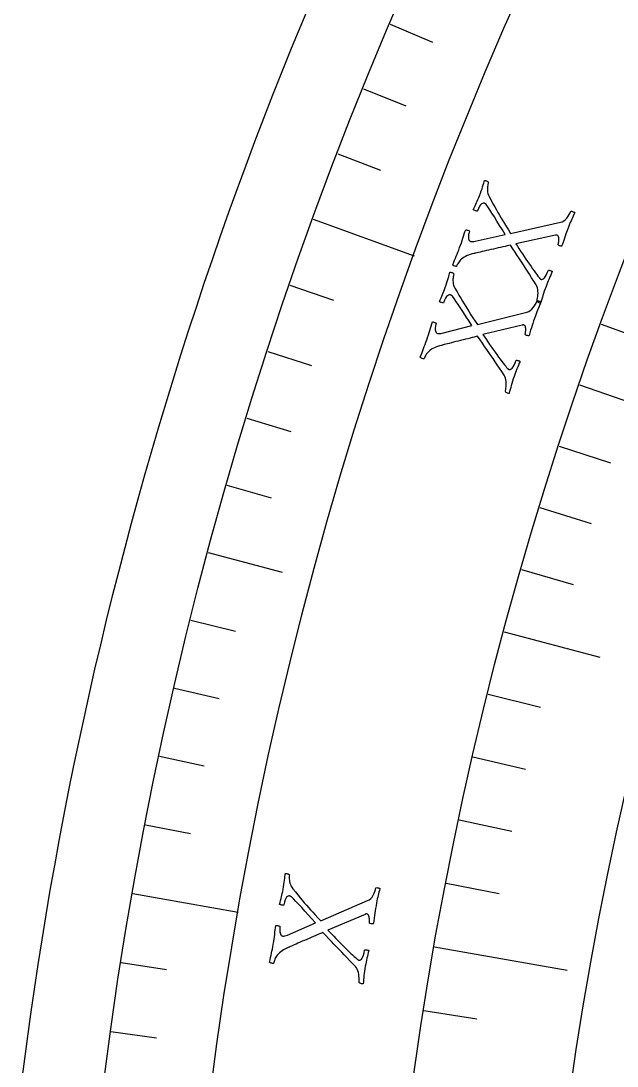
# Model space of a CAD drawing. Header units: millimetres. Extents: x -76 to 76, y -76 to 98.
# Drawn here: x -75.43 to -64.34, y 9.72 to 29.16 of the extents above; entities that cross this region are included whole.
import ezdxf

# ---------------------------------------------------------------- set-up
doc = ezdxf.new("R2010")
doc.units = ezdxf.units.MM
for name, color, linetype in [('CUT_OUTER', 1, 'Continuous'), ('ENGRAVE', 7, 'Continuous'), ('ENGRAVE_FINE', 8, 'Continuous'), ('TEXT', 5, 'Continuous')]:
    doc.layers.add(name, color=color, linetype=linetype)

msp = doc.modelspace()

# ---------------------------------------------------------------- linework, layer by layer
at = {"layer": 'CUT_OUTER'}
msp.add_lwpolyline([(-75.4284, 9.3032), (-75.3699, 9.7659), (-75.3086, 10.2281), (-75.2444, 10.69), (-75.1774, 11.1515), (-75.1076, 11.6126), (-75.0349, 12.0732), (-74.9594, 12.5334), (-74.8811, 12.9931), (-74.8, 13.4523), (-74.716, 13.911), (-74.6293, 14.3692), (-74.5397, 14.8269), (-74.4473, 15.284), (-74.3521, 15.7405), (-74.2541, 16.1964), (-74.1534, 16.6517), (-74.0498, 17.1064), (-73.9434, 17.5604), (-73.8343, 18.0138), (-73.7224, 18.4665), (-73.6077, 18.9185), (-73.4902, 19.3698), (-73.37, 19.8204), (-73.247, 20.2702), (-73.1212, 20.7192), (-72.9927, 21.1675), (-72.8615, 21.615), (-72.7275, 22.0616), (-72.5907, 22.5075), (-72.4513, 22.9525), (-72.3091, 23.3966), (-72.1641, 23.8398), (-72.0165, 24.2822), (-71.8662, 24.7236), (-71.7131, 25.1641), (-71.5573, 25.6036), (-71.3989, 26.0422), (-71.2378, 26.4798), (-71.0739, 26.9164), (-70.9075, 27.352), (-70.7383, 27.7866), (-70.5665, 28.2201), (-70.392, 28.6526), (-70.2148, 29.0839), (-70.0351, 29.5142)], dxfattribs=at)
at = {"layer": 'ENGRAVE'}
for points in [[(-69.9883, 25.4737), (-68.1136, 24.7913)], [(-64.6321, 23.5241), (-62.2753, 22.6664)], [(-71.9422, 19.2768), (-70.5657, 18.908)], [(-66.4364, 17.8016), (-64.6598, 17.3256)], [(-73.3485, 12.9333), (-71.3838, 12.5869)], [(-67.7351, 11.9435), (-65.2652, 11.508)]]:
    msp.add_lwpolyline(points, dxfattribs=at)
for radius in [74.48, 74.48, 72.485, 68.78, 68.78, 65.854]:
    msp.add_circle((0, 0), radius, dxfattribs=at)
at = {"layer": 'ENGRAVE_FINE'}
for points in [[(-68.5592, 29.1017), (-67.7722, 28.7676)], [(-69.0567, 27.9007), (-68.2639, 27.5804)], [(-69.5331, 26.6912), (-68.7349, 26.3848)], [(-70.4222, 24.2483), (-69.6138, 23.97)], [(-70.8347, 23.0156), (-70.0215, 22.7514)], [(-65.0328, 22.3926), (-64.0842, 22.066)], [(-71.2256, 21.7758), (-70.4079, 21.5259)], [(-65.4137, 21.2542), (-64.4596, 20.9442)], [(-71.5948, 20.5295), (-70.7729, 20.2938)], [(-65.7746, 20.1093), (-64.8153, 19.816)], [(-66.1156, 18.9583), (-65.1512, 18.6818)], [(-72.2676, 18.0183), (-71.438, 17.8115)], [(-72.5711, 16.7544), (-71.738, 16.562)], [(-66.7369, 16.6394), (-65.7635, 16.3967)], [(-72.8524, 15.4853), (-72.0161, 15.3075)], [(-67.0172, 15.4721), (-66.0397, 15.2465)], [(-73.1116, 14.2115), (-72.2723, 14.0483)], [(-67.277, 14.3002), (-66.2957, 14.0916)], [(-67.5163, 13.1238), (-66.5315, 12.9324)], [(-73.563, 11.6512), (-72.7186, 11.5175)], [(-67.9332, 10.7596), (-66.9424, 10.6026)], [(-73.7552, 10.3656), (-72.9085, 10.2466)]]:
    msp.add_lwpolyline(points, dxfattribs=at)
at = {"layer": 'TEXT'}
for points in [[(-67.2652, 24.9464), (-67.2483, 24.9927), (-67.2325, 25.0372), (-67.218, 25.0799), (-67.2047, 25.1207), (-67.1919, 25.1605), (-67.179, 25.1999), (-67.1661, 25.2389), (-67.1532, 25.2775), (-67.1459, 25.2774), (-67.1363, 25.2757), (-67.1243, 25.2723), (-67.1101, 25.2673), (-67.0968, 25.2616), (-67.0879, 25.256), (-67.0834, 25.2505), (-67.0832, 25.2452), (-67.0867, 25.2348), (-67.0902, 25.2218), (-67.0938, 25.2061), (-67.0974, 25.1879), (-67.1003, 25.1685), (-67.1016, 25.1493), (-67.1014, 25.1302), (-67.0997, 25.1113), (-67.0955, 25.0941), (-67.0876, 25.08), (-67.0762, 25.069), (-67.0613, 25.0612), (-67.0453, 25.0574), (-67.0256, 25.0568), (-67.0021, 25.0592), (-66.975, 25.0646), (-66.4173, 25.1898), (-66.4705, 25.2744), (-66.5219, 25.357), (-66.5714, 25.4375), (-66.6191, 25.516), (-66.6636, 25.5885), (-66.7033, 25.6511), (-66.7384, 25.7037), (-66.7688, 25.7464), (-66.7739, 25.7524), (-66.7793, 25.7575), (-66.785, 25.7619), (-66.791, 25.7654), (-66.7965, 25.7682), (-66.8008, 25.7703), (-66.8039, 25.7718), (-66.8058, 25.7726), (-66.8159, 25.7743), (-66.828, 25.7722), (-66.8424, 25.7666), (-66.8589, 25.7572), (-66.8768, 25.7407), (-66.8955, 25.7137), (-66.9149, 25.6761), (-66.935, 25.628), (-66.9393, 25.6256), (-66.9466, 25.6253), (-66.957, 25.6272), (-66.9705, 25.6311), (-66.9843, 25.6361), (-66.9957, 25.6411), (-67.0047, 25.6462), (-67.0113, 25.6512), (-66.9948, 25.687), (-66.9791, 25.7208), (-66.9645, 25.7525), (-66.9508, 25.7821), (-66.9375, 25.8116), (-66.9241, 25.8426), (-66.9107, 25.8753), (-66.8971, 25.9097), (-66.879, 25.9574), (-66.863, 26.0014), (-66.8491, 26.0417), (-66.8374, 26.0784), (-66.8272, 26.1117), (-66.8177, 26.142), (-66.8091, 26.1692), (-66.8013, 26.1933), (-66.7943, 26.1933), (-66.7856, 26.192), (-66.7751, 26.1895), (-66.763, 26.1858), (-66.7511, 26.1808), (-66.7415, 26.1747), (-66.7342, 26.1675), (-66.7292, 26.159), (-66.7316, 26.1518), (-66.7346, 26.1405), (-66.7383, 26.1252), (-66.7427, 26.1058), (-66.7466, 26.0836), (-66.7489, 26.0596), (-66.7498, 26.0339), (-66.749, 26.0065), (-66.7459, 25.9782), (-66.7397, 25.9501), (-66.7303, 25.922), (-66.7176, 25.894), (-66.68, 25.8259), (-66.6449, 25.7624), (-66.6125, 25.7036), (-66.5826, 25.6493), (-66.5538, 25.5976), (-66.5245, 25.5462), (-66.4946, 25.4953), (-66.4641, 25.4447), (-66.4319, 25.3921), (-66.3965, 25.3351), (-66.3581, 25.2736), (-66.3165, 25.2077), (-65.3891, 25.4165), (-65.3562, 25.427), (-65.3254, 25.4437), (-65.2966, 25.4667), (-65.2697, 25.496), (-65.2455, 25.5281), (-65.2248, 25.5598), (-65.2076, 25.5909), (-65.1939, 25.6216), (-65.1864, 25.6224), (-65.1771, 25.6213), (-65.166, 25.6181), (-65.1531, 25.6129), (-65.1407, 25.6073), (-65.1313, 25.6025), (-65.1249, 25.5988), (-65.1213, 25.5961), (-65.1378, 25.5615), (-65.153, 25.5294), (-65.1671, 25.4998), (-65.18, 25.4727), (-65.1927, 25.4452), (-65.2059, 25.4148), (-65.2198, 25.3812), (-65.2343, 25.3446), (-65.2537, 25.2941), (-65.2712, 25.2467), (-65.2869, 25.2025), (-65.3008, 25.1614), (-65.3144, 25.1201), (-65.3291, 25.0755), (-65.3448, 25.0274), (-65.3617, 24.976), (-65.3698, 24.974), (-65.38, 24.9742), (-65.3923, 24.9767), (-65.4066, 24.9815), (-65.4198, 24.9872), (-65.4287, 24.9928), (-65.4333, 24.9982), (-65.4335, 25.0034), (-65.4306, 25.0124), (-65.4277, 25.0242), (-65.4249, 25.0388), (-65.4222, 25.056), (-65.4201, 25.0747), (-65.4193, 25.0933), (-65.4198, 25.1119), (-65.4216, 25.1304), (-65.4252, 25.1471), (-65.431, 25.1603), (-65.4392, 25.17), (-65.4496, 25.1762), (-65.4525, 25.1771), (-65.456, 25.1776), (-65.4602, 25.1779), (-65.4651, 25.1778), (-65.4701, 25.1775), (-65.4747, 25.1768), (-65.4789, 25.1757), (-65.4827, 25.1743), (-66.2185, 25.017), (-66.1911, 24.9736), (-66.162, 24.9284), (-66.1313, 24.8812), (-66.0988, 24.8322), (-66.0657, 24.7826), (-66.0328, 24.7336), (-66.0002, 24.6854), (-65.9678, 24.6379), (-65.9365, 24.5924), (-65.9068, 24.5501), (-65.8789, 24.511), (-65.8527, 24.4751), (-65.8292, 24.4436), (-65.8096, 24.4176), (-65.7938, 24.3969), (-65.7819, 24.3818), (-65.7795, 24.3793), (-65.7766, 24.3762), (-65.7732, 24.3725), (-65.7693, 24.3684), (-65.7648, 24.3642), (-65.7598, 24.3605), (-65.7542, 24.3573), (-65.748, 24.3547), (-65.7356, 24.3532), (-65.7218, 24.3573), (-65.7063, 24.3671), (-65.6894, 24.3824), (-65.6714, 24.4049), (-65.653, 24.4359), (-65.6342, 24.4754), (-65.6148, 24.5236), (-65.6073, 24.5246), (-65.5978, 24.5241), (-65.5863, 24.5219), (-65.5729, 24.5181), (-65.5601, 24.5136), (-65.5505, 24.5093), (-65.5441, 24.5054), (-65.5409, 24.5017), (-65.5563, 24.468), (-65.5717, 24.434), (-65.587, 24.3995), (-65.6023, 24.3646), (-65.6172, 24.3296), (-65.6315, 24.2948), (-65.6451, 24.26), (-65.6582, 24.2254), (-65.6752, 24.1785), (-65.6904, 24.1349), (-65.7038, 24.0946), (-65.7154, 24.0577), (-65.7262, 24.0221), (-65.737, 23.9858), (-65.7478, 23.9487), (-65.7587, 23.911), (-65.7668, 23.9117), (-65.7762, 23.9141), (-65.787, 23.9183), (-65.7992, 23.9243), (-65.8107, 23.9305), (-65.8195, 23.9357), (-65.8257, 23.9396), (-65.8291, 23.9424), (-65.8269, 23.9504), (-65.8238, 23.9641), (-65.8199, 23.9834), (-65.8153, 24.0085), (-65.811, 24.0373), (-65.8083, 24.0677), (-65.8071, 24.0998), (-65.8075, 24.1336), (-65.8105, 24.167), (-65.8172, 24.1979), (-65.8275, 24.2263), (-65.8414, 24.2523), (-65.8849, 24.3209), (-65.9265, 24.3865), (-65.9664, 24.4489), (-66.0044, 24.5081), (-66.0417, 24.5658), (-66.0791, 24.6234), (-66.1167, 24.681), (-66.1545, 24.7385), (-66.193, 24.7973), (-66.233, 24.8587), (-66.2743, 24.9227), (-66.317, 24.9893), (-66.3472, 24.9833), (-66.381, 24.9762), (-66.4182, 24.968), (-66.459, 24.9586), (-66.5021, 24.9488), (-66.546, 24.9388), (-66.5909, 24.9288), (-66.6367, 24.9188), (-66.6822, 24.9088), (-66.7262, 24.8989), (-66.7687, 24.8892), (-66.8096, 24.8797), (-66.8479, 24.8706), (-66.8827, 24.8624), (-66.9138, 24.855), (-66.9412, 24.8486), (-66.9637, 24.8433), (-66.9798, 24.8395), (-66.9894, 24.8372), (-66.9926, 24.8365), (-67.0319, 24.8276), (-67.0676, 24.8178), (-67.0995, 24.8073), (-67.1277, 24.7959), (-67.1538, 24.7829), (-67.1797, 24.7679), (-67.2053, 24.7506), (-67.2305, 24.7312), (-67.2466, 24.7171), (-67.2616, 24.7014), (-67.2756, 24.6839), (-67.2885, 24.6648), (-67.2999, 24.6459), (-67.3093, 24.629), (-67.3167, 24.6141), (-67.322, 24.6013), (-67.3256, 24.5974), (-67.3326, 24.5962), (-67.343, 24.5978), (-67.3568, 24.6021), (-67.3707, 24.6079), (-67.3816, 24.6141), (-67.3895, 24.6207), (-67.3942, 24.6276), (-67.3762, 24.6727), (-67.3593, 24.7142), (-67.3434, 24.7522), (-67.3286, 24.7867), (-67.314, 24.8212), (-67.2985, 24.8593), (-67.2822, 24.9011), (-67.2652, 24.9464)], [(-67.877, 23.2302), (-67.8613, 23.2769), (-67.8467, 23.3218), (-67.8332, 23.3648), (-67.8209, 23.406), (-67.8092, 23.4461), (-67.7973, 23.4858), (-67.7854, 23.5251), (-67.7734, 23.5641), (-67.7661, 23.5641), (-67.7565, 23.5626), (-67.7445, 23.5595), (-67.7301, 23.5549), (-67.7167, 23.5495), (-67.7077, 23.5441), (-67.703, 23.5388), (-67.7027, 23.5335), (-67.7059, 23.523), (-67.709, 23.5099), (-67.7122, 23.4942), (-67.7154, 23.4759), (-67.7178, 23.4564), (-67.7186, 23.4371), (-67.718, 23.4181), (-67.7158, 23.3992), (-67.7111, 23.3821), (-67.7029, 23.3682), (-67.6912, 23.3575), (-67.6761, 23.3501), (-67.66, 23.3468), (-67.6403, 23.3466), (-67.6169, 23.3496), (-67.5899, 23.3557), (-67.0356, 23.495), (-67.0909, 23.5782), (-67.1444, 23.6595), (-67.196, 23.7387), (-67.2456, 23.816), (-67.2919, 23.8873), (-67.3332, 23.9489), (-67.3696, 24.0006), (-67.4011, 24.0426), (-67.4063, 24.0484), (-67.4118, 24.0534), (-67.4176, 24.0576), (-67.4237, 24.061), (-67.4293, 24.0636), (-67.4337, 24.0656), (-67.4369, 24.067), (-67.4388, 24.0678), (-67.4488, 24.0692), (-67.461, 24.0669), (-67.4752, 24.0608), (-67.4914, 24.051), (-67.5089, 24.0341), (-67.5269, 24.0066), (-67.5453, 23.9686), (-67.5642, 23.9199), (-67.5684, 23.9174), (-67.5758, 23.917), (-67.5863, 23.9185), (-67.5998, 23.9221), (-67.6137, 23.9268), (-67.6253, 23.9315), (-67.6344, 23.9363), (-67.6411, 23.9412), (-67.6255, 23.9774), (-67.6107, 24.0116), (-67.5969, 24.0437), (-67.5839, 24.0736), (-67.5714, 24.1034), (-67.5588, 24.1348), (-67.5462, 24.1678), (-67.5335, 24.2025), (-67.5166, 24.2506), (-67.5017, 24.295), (-67.4889, 24.3357), (-67.4781, 24.3727), (-67.4687, 24.4062), (-67.46, 24.4367), (-67.4521, 24.4641), (-67.4449, 24.4885), (-67.4379, 24.4886), (-67.4292, 24.4876), (-67.4187, 24.4853), (-67.4064, 24.4819), (-67.3944, 24.4773), (-67.3847, 24.4714), (-67.3772, 24.4643), (-67.372, 24.456), (-67.3742, 24.4488), (-67.3769, 24.4374), (-67.3802, 24.422), (-67.3841, 24.4025), (-67.3874, 24.3802), (-67.3892, 24.3561), (-67.3894, 24.3304), (-67.3879, 24.303), (-67.3841, 24.2748), (-67.3772, 24.2469), (-67.367, 24.219), (-67.3537, 24.1914), (-67.3143, 24.1242), (-67.2777, 24.0617), (-67.2437, 24.0037), (-67.2125, 23.9502), (-67.1824, 23.8992), (-67.1518, 23.8486), (-67.1206, 23.7984), (-67.0889, 23.7487), (-67.0553, 23.6969), (-67.0185, 23.6408), (-66.9785, 23.5803), (-66.9353, 23.5155), (-66.0134, 23.7477), (-65.9809, 23.7591), (-65.9505, 23.7766), (-65.9222, 23.8003), (-65.8961, 23.8303), (-65.8727, 23.863), (-65.8529, 23.8952), (-65.8365, 23.9268), (-65.8235, 23.9578), (-65.816, 23.9588), (-65.8067, 23.9578), (-65.7955, 23.955), (-65.7825, 23.9501), (-65.77, 23.9448), (-65.7605, 23.9403), (-65.7539, 23.9367), (-65.7503, 23.9341), (-65.7659, 23.8991), (-65.7803, 23.8667), (-65.7936, 23.8367), (-65.8059, 23.8092), (-65.8178, 23.7815), (-65.8303, 23.7507), (-65.8433, 23.7168), (-65.8569, 23.6798), (-65.875, 23.6288), (-65.8913, 23.581), (-65.9059, 23.5364), (-65.9187, 23.495), (-65.9313, 23.4534), (-65.9448, 23.4084), (-65.9593, 23.3599), (-65.9748, 23.3081), (-65.9829, 23.3059), (-65.9931, 23.3058), (-66.0054, 23.308), (-66.0199, 23.3124), (-66.0333, 23.3179), (-66.0423, 23.3232), (-66.047, 23.3285), (-66.0473, 23.3337), (-66.0447, 23.3428), (-66.0421, 23.3546), (-66.0397, 23.3692), (-66.0374, 23.3866), (-66.0357, 23.4053), (-66.0354, 23.4239), (-66.0364, 23.4424), (-66.0387, 23.4609), (-66.0427, 23.4775), (-66.0489, 23.4906), (-66.0573, 23.5001), (-66.0678, 23.506), (-66.0707, 23.5068), (-66.0743, 23.5073), (-66.0785, 23.5074), (-66.0834, 23.5072), (-66.0884, 23.5068), (-66.093, 23.5059), (-66.0971, 23.5048), (-66.1008, 23.5033), (-66.8324, 23.3274), (-66.8039, 23.2847), (-66.7737, 23.2402), (-66.7418, 23.1938), (-66.7081, 23.1456), (-66.6737, 23.0969), (-66.6396, 23.0488), (-66.6058, 23.0014), (-66.5722, 22.9547), (-66.5397, 22.91), (-66.509, 22.8685), (-66.4801, 22.8301), (-66.453, 22.7949), (-66.4287, 22.764), (-66.4085, 22.7385), (-66.3922, 22.7183), (-66.3798, 22.7034), (-66.3774, 22.7009), (-66.3744, 22.6979), (-66.3709, 22.6944), (-66.3669, 22.6903), (-66.3623, 22.6862), (-66.3572, 22.6827), (-66.3515, 22.6796), (-66.3453, 22.6771), (-66.3329, 22.676), (-66.3191, 22.6805), (-66.3039, 22.6906), (-66.2874, 22.7064), (-66.27, 22.7293), (-66.2524, 22.7608), (-66.2346, 22.8008), (-66.2164, 22.8494), (-66.2089, 22.8507), (-66.1994, 22.8504), (-66.1879, 22.8485), (-66.1744, 22.845), (-66.1615, 22.8408), (-66.1518, 22.8368), (-66.1453, 22.833), (-66.142, 22.8295), (-66.1566, 22.7954), (-66.1711, 22.7609), (-66.1855, 22.7261), (-66.1998, 22.6908), (-66.2139, 22.6555), (-66.2273, 22.6202), (-66.24, 22.5852), (-66.2522, 22.5503), (-66.268, 22.5029), (-66.2821, 22.4589), (-66.2945, 22.4183), (-66.3052, 22.3811), (-66.315, 22.3452), (-66.3249, 22.3087), (-66.3348, 22.2714), (-66.3447, 22.2334), (-66.3528, 22.2338), (-66.3623, 22.236), (-66.3732, 22.24), (-66.3855, 22.2456), (-66.3972, 22.2516), (-66.4061, 22.2565), (-66.4124, 22.2603), (-66.4159, 22.263), (-66.4138, 22.271), (-66.4111, 22.2848), (-66.4078, 22.3042), (-66.4037, 22.3294), (-66.4002, 22.3583), (-66.3982, 22.3888), (-66.3979, 22.4209), (-66.3992, 22.4546), (-66.403, 22.4879), (-66.4105, 22.5186), (-66.4215, 22.5468), (-66.4361, 22.5724), (-66.4813, 22.64), (-66.5246, 22.7044), (-66.566, 22.7658), (-66.6055, 22.8241), (-66.6442, 22.8808), (-66.6831, 22.9374), (-66.7222, 22.994), (-66.7614, 23.0505), (-66.8014, 23.1083), (-66.8429, 23.1687), (-66.8858, 23.2316), (-66.9302, 23.2972), (-66.9602, 23.2904), (-66.9938, 23.2824), (-67.0309, 23.2732), (-67.0714, 23.2629), (-67.1142, 23.2519), (-67.1579, 23.2409), (-67.2025, 23.2297), (-67.248, 23.2185), (-67.2933, 23.2074), (-67.337, 23.1964), (-67.3792, 23.1856), (-67.4198, 23.175), (-67.4579, 23.165), (-67.4925, 23.1559), (-67.5234, 23.1478), (-67.5507, 23.1406), (-67.573, 23.1347), (-67.589, 23.1305), (-67.5985, 23.128), (-67.6017, 23.1272), (-67.6408, 23.1173), (-67.6762, 23.1067), (-67.7078, 23.0953), (-67.7357, 23.0832), (-67.7615, 23.0696), (-67.787, 23.0539), (-67.8121, 23.036), (-67.8369, 23.0159), (-67.8526, 23.0015), (-67.8672, 22.9853), (-67.8807, 22.9675), (-67.8932, 22.9481), (-67.9041, 22.9288), (-67.9131, 22.9117), (-67.92, 22.8967), (-67.925, 22.8837), (-67.9286, 22.8797), (-67.9355, 22.8784), (-67.946, 22.8797), (-67.9598, 22.8836), (-67.9739, 22.8891), (-67.985, 22.895), (-67.993, 22.9014), (-67.9979, 22.9082), (-67.981, 22.9537), (-67.9651, 22.9956), (-67.9502, 23.034), (-67.9363, 23.0689), (-67.9226, 23.1038), (-67.9081, 23.1423), (-67.8929, 23.1844), (-67.877, 23.2302)], [(-70.7331, 11.9898), (-70.7251, 12.0384), (-70.7179, 12.085), (-70.7116, 12.1296), (-70.7061, 12.1723), (-70.701, 12.2137), (-70.6957, 12.2548), (-70.6903, 12.2956), (-70.6847, 12.3359), (-70.6775, 12.3371), (-70.6678, 12.3372), (-70.6554, 12.3361), (-70.6405, 12.3339), (-70.6264, 12.3307), (-70.6166, 12.3269), (-70.6111, 12.3224), (-70.6099, 12.3172), (-70.6114, 12.3063), (-70.6124, 12.2928), (-70.613, 12.2768), (-70.6132, 12.2582), (-70.6124, 12.2386), (-70.6102, 12.2195), (-70.6065, 12.2008), (-70.6012, 12.1825), (-70.5938, 12.1664), (-70.5835, 12.154), (-70.5703, 12.1453), (-70.5542, 12.1404), (-70.5377, 12.1397), (-70.5182, 12.1427), (-70.4957, 12.1495), (-70.47, 12.1599), (-69.9454, 12.3866), (-70.0134, 12.4599), (-70.0793, 12.5314), (-70.1429, 12.6013), (-70.2044, 12.6696), (-70.2615, 12.7325), (-70.3123, 12.7866), (-70.3565, 12.8318), (-70.3944, 12.8681), (-70.4005, 12.8731), (-70.4067, 12.8771), (-70.4131, 12.8803), (-70.4196, 12.8827), (-70.4256, 12.8844), (-70.4302, 12.8857), (-70.4336, 12.8866), (-70.4356, 12.887), (-70.4458, 12.8867), (-70.4573, 12.8825), (-70.4704, 12.8742), (-70.4848, 12.862), (-70.4994, 12.8425), (-70.5127, 12.8124), (-70.5247, 12.7719), (-70.5355, 12.7208), (-70.5393, 12.7177), (-70.5465, 12.7161), (-70.5571, 12.7159), (-70.5711, 12.7173), (-70.5855, 12.7196), (-70.5977, 12.7224), (-70.6075, 12.7257), (-70.6149, 12.7294), (-70.6053, 12.7677), (-70.5962, 12.8038), (-70.5877, 12.8377), (-70.5798, 12.8694), (-70.5722, 12.9007), (-70.5649, 12.9337), (-70.5577, 12.9684), (-70.5508, 13.0047), (-70.5418, 13.0549), (-70.5343, 13.1011), (-70.5282, 13.1433), (-70.5235, 13.1815), (-70.5197, 13.2162), (-70.516, 13.2477), (-70.5126, 13.276), (-70.5094, 13.3012), (-70.5026, 13.3024), (-70.4938, 13.3028), (-70.483, 13.3023), (-70.4704, 13.3009), (-70.4578, 13.2983), (-70.4472, 13.294), (-70.4387, 13.2883), (-70.4322, 13.2809), (-70.4332, 13.2734), (-70.4341, 13.2617), (-70.4349, 13.246), (-70.4356, 13.2261), (-70.4353, 13.2035), (-70.4331, 13.1795), (-70.4291, 13.1541), (-70.4233, 13.1273), (-70.415, 13.1001), (-70.4036, 13.0736), (-70.3891, 13.0478), (-70.3715, 13.0227), (-70.3219, 12.9628), (-70.2756, 12.9069), (-70.2328, 12.8551), (-70.1933, 12.8074), (-70.1554, 12.7619), (-70.117, 12.7169), (-70.0781, 12.6724), (-70.0388, 12.6284), (-69.9974, 12.5828), (-69.952, 12.5333), (-69.9028, 12.48), (-69.8497, 12.423), (-68.9773, 12.8008), (-68.947, 12.8172), (-68.9198, 12.8394), (-68.8958, 12.8674), (-68.8748, 12.9011), (-68.857, 12.9372), (-68.8426, 12.9721), (-68.8315, 13.006), (-68.8237, 13.0387), (-68.8165, 13.0409), (-68.8071, 13.0415), (-68.7956, 13.0404), (-68.782, 13.0377), (-68.7688, 13.0344), (-68.7587, 13.0316), (-68.7516, 13.0291), (-68.7477, 13.0271), (-68.7574, 12.9901), (-68.7664, 12.9557), (-68.7747, 12.924), (-68.7824, 12.8949), (-68.7897, 12.8656), (-68.797, 12.8332), (-68.8045, 12.7976), (-68.8119, 12.759), (-68.8215, 12.7058), (-68.8299, 12.6559), (-68.8371, 12.6095), (-68.8431, 12.5666), (-68.8488, 12.5235), (-68.8549, 12.4769), (-68.8614, 12.4268), (-68.8684, 12.3731), (-68.876, 12.3696), (-68.886, 12.3679), (-68.8986, 12.3681), (-68.9136, 12.3701), (-68.9276, 12.3733), (-68.9374, 12.3772), (-68.9429, 12.3816), (-68.9441, 12.3867), (-68.9429, 12.3961), (-68.9423, 12.4082), (-68.9422, 12.423), (-68.9427, 12.4405), (-68.9441, 12.4592), (-68.9468, 12.4776), (-68.9508, 12.4958), (-68.956, 12.5136), (-68.9626, 12.5294), (-68.9709, 12.5413), (-68.9807, 12.5493), (-68.992, 12.5535), (-68.995, 12.5538), (-68.9986, 12.5536), (-69.0028, 12.5531), (-69.0076, 12.5521), (-69.0125, 12.5509), (-69.0168, 12.5493), (-69.0208, 12.5475), (-69.0242, 12.5454), (-69.7178, 12.2539), (-69.6829, 12.2164), (-69.6459, 12.1773), (-69.6069, 12.1367), (-69.5659, 12.0946), (-69.5241, 12.052), (-69.4827, 12.0101), (-69.4416, 11.9688), (-69.401, 11.9281), (-69.3617, 11.8892), (-69.3247, 11.8531), (-69.29, 11.8199), (-69.2576, 11.7896), (-69.2287, 11.763), (-69.2045, 11.741), (-69.1852, 11.7237), (-69.1706, 11.711), (-69.1678, 11.709), (-69.1644, 11.7065), (-69.1604, 11.7036), (-69.1558, 11.7002), (-69.1506, 11.6969), (-69.1449, 11.6942), (-69.1388, 11.6922), (-69.1323, 11.6907), (-69.1199, 11.6915), (-69.107, 11.6982), (-69.0937, 11.7106), (-69.0799, 11.7289), (-69.0664, 11.7543), (-69.0541, 11.7882), (-69.043, 11.8306), (-69.0329, 11.8814), (-69.0257, 11.8839), (-69.0163, 11.8852), (-69.0046, 11.8851), (-68.9907, 11.8839), (-68.9773, 11.8818), (-68.9671, 11.8795), (-68.9601, 11.8768), (-68.9562, 11.8738), (-68.9651, 11.8378), (-68.9739, 11.8014), (-68.9825, 11.7647), (-68.991, 11.7276), (-68.9991, 11.6905), (-69.0067, 11.6536), (-69.0136, 11.6169), (-69.02, 11.5805), (-69.028, 11.5312), (-69.0348, 11.4855), (-69.0405, 11.4435), (-69.045, 11.405), (-69.049, 11.368), (-69.0528, 11.3303), (-69.0566, 11.2919), (-69.0603, 11.2528), (-69.0683, 11.252), (-69.078, 11.2526), (-69.0894, 11.2547), (-69.1025, 11.2583), (-69.115, 11.2623), (-69.1246, 11.2657), (-69.1314, 11.2685), (-69.1353, 11.2706), (-69.1345, 11.2788), (-69.1341, 11.2928), (-69.1339, 11.3126), (-69.134, 11.3381), (-69.1351, 11.3672), (-69.1381, 11.3976), (-69.143, 11.4293), (-69.1496, 11.4624), (-69.1588, 11.4946), (-69.1711, 11.5238), (-69.1865, 11.5498), (-69.2051, 11.5727), (-69.2605, 11.6321), (-69.3136, 11.6887), (-69.3644, 11.7426), (-69.4128, 11.7938), (-69.4602, 11.8435), (-69.5077, 11.8931), (-69.5553, 11.9427), (-69.6031, 11.9921), (-69.652, 12.0427), (-69.7026, 12.0956), (-69.7551, 12.1508), (-69.8095, 12.2084), (-69.838, 12.1968), (-69.8699, 12.1835), (-69.905, 12.1685), (-69.9433, 12.1518), (-69.9838, 12.1341), (-70.0251, 12.1161), (-70.0674, 12.098), (-70.1105, 12.0796), (-70.1533, 12.0613), (-70.1947, 12.0434), (-70.2346, 12.026), (-70.2731, 12.0089), (-70.309, 11.9929), (-70.3416, 11.9784), (-70.3708, 11.9654), (-70.3966, 11.9539), (-70.4177, 11.9445), (-70.4328, 11.9378), (-70.4418, 11.9338), (-70.4448, 11.9324), (-70.4818, 11.9164), (-70.515, 11.9002), (-70.5444, 11.8838), (-70.57, 11.8674), (-70.5933, 11.8498), (-70.6159, 11.8302), (-70.6378, 11.8085), (-70.659, 11.7847), (-70.6721, 11.7679), (-70.684, 11.7496), (-70.6945, 11.7299), (-70.7036, 11.7087), (-70.7113, 11.6879), (-70.7174, 11.6696), (-70.7219, 11.6536), (-70.7247, 11.64), (-70.7275, 11.6355), (-70.7342, 11.6331), (-70.7447, 11.6327), (-70.759, 11.6343), (-70.7738, 11.6375), (-70.7857, 11.6416), (-70.7946, 11.6466), (-70.8006, 11.6525), (-70.7913, 11.7001), (-70.7823, 11.744), (-70.7738, 11.7843), (-70.7657, 11.8209), (-70.7577, 11.8576), (-70.7497, 11.898), (-70.7414, 11.942), (-70.7331, 11.9898)]]:
    msp.add_lwpolyline(points, close=True, dxfattribs=at)

doc.saveas('drawing.dxf')
